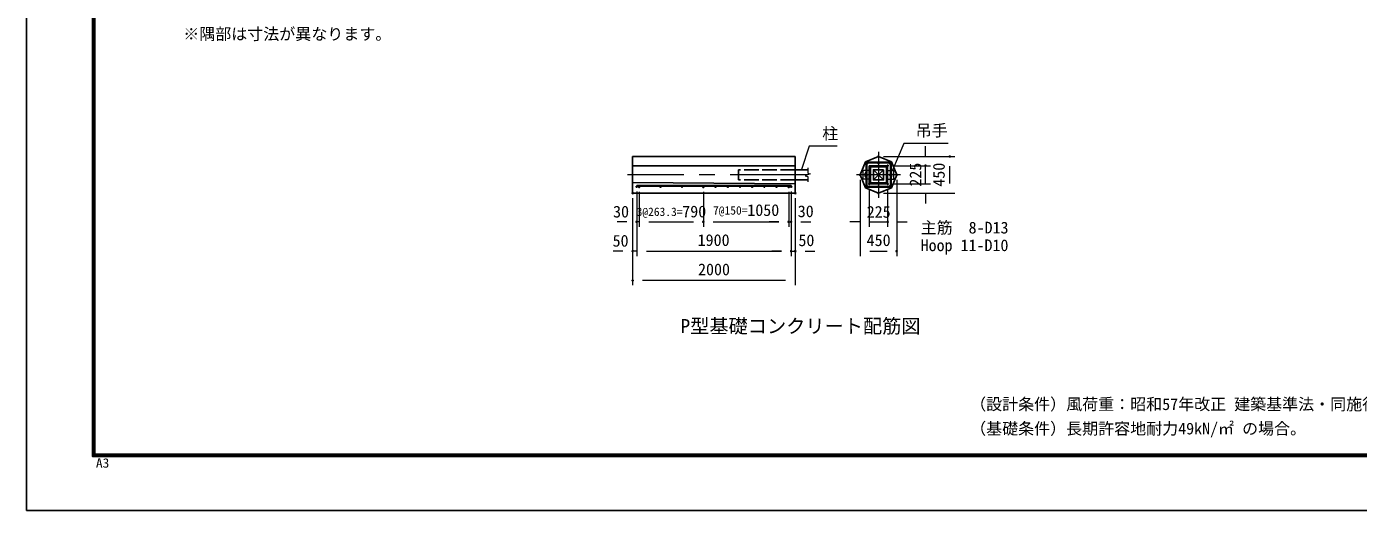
# Model space of a CAD drawing. Units: millimetres, scale not verified. Extents: x -12599 to 12601, y -8909 to 8911.
# Drawn here: x -12599 to 3778, y -8909 to -2966 of the extents above; entities that cross this region are included whole.
import ezdxf
from ezdxf.enums import TextEntityAlignment as Align

# ---------------------------------------------------------------- set-up
doc = ezdxf.new("R2010")
doc.units = ezdxf.units.MM
doc.header["$LTSCALE"] = 30
doc.header["$PDMODE"] = 32
doc.header["$PDSIZE"] = 15
doc.linetypes.add('DASHED', pattern=[7.5, 6, -1.5])
doc.linetypes.add('USER1', pattern=[50.8, 31.75, -6.35, 6.35, -6.35])
for name, color, linetype, lineweight in [('0-0_D-BMK', 2, 'USER1', 13), ('0-1_D-STR1', 1, 'Continuous', 25), ('0-2_D-STR3', 3, 'Continuous', 13), ('0-4_D-STR4', 7, 'Continuous', 25), ('0-6_D-STR-DIM', 7, 'Continuous', 13), ('0-9_D-STR-TXT', 7, 'Continuous', 13), ('0-C_D-TTL', 7, 'Continuous', 25)]:
    doc.layers.add(name, color=color, linetype=linetype, lineweight=lineweight)
doc.layers.add('0-8_Defpoints', color=8, linetype='Continuous')
doc.layers.add('0-A_D-TTL-TXT', color=7, linetype='Continuous')
doc.styles.add('ＭＳ ゴシック', font='')
doc.styles.get('ＭＳ ゴシック').set_extended_font_data('MS Gothic')

msp = doc.modelspace()

# ---------------------------------------------------------------- linework, layer by layer
at = {"layer": '0-0_D-BMK'}
for p, q in [((-2123.52, -4505.29), (-2123.52, -5068.1)), ((-2993.84, -4786.7), (-5210.12, -4786.7)), ((-1854.38, -4786.7), (-2392.65, -4786.7))]:
    msp.add_line(p, q, dxfattribs=at)
at = {"layer": '0-1_D-STR1', "linetype": 'DASHED'}
for p, q in [((-3146.71, -4724.2), (-3846.71, -4724.2)), ((-3846.71, -4724.2), (-3846.71, -4849.2)), ((-3146.71, -4849.2), (-3846.71, -4849.2))]:
    msp.add_line(p, q, dxfattribs=at)
at = {"layer": '0-1_D-STR1'}
for p, q in [((-2993.84, -4724.2), (-3146.71, -4724.2)), ((-2061.02, -4849.2), (-2186.02, -4724.2)), ((-2061.02, -4724.2), (-2186.02, -4849.2)), ((-2993.84, -4849.2), (-3146.71, -4849.2))]:
    msp.add_line(p, q, dxfattribs=at)
msp.add_lwpolyline([(-2061.02, -4724.2), (-2186.02, -4724.2), (-2186.02, -4849.2), (-2061.02, -4849.2)], close=True, dxfattribs=at)
at = {"layer": '0-2_D-STR3'}
for p, q in [((-2313.02, -4841.7), (-2313.02, -4731.7)), ((-2236.02, -4731.7), (-2313.02, -4731.7)), ((-2278.52, -4648.2), (-2278.52, -4925.2)), ((-2268.52, -4648.2), (-2268.52, -4925.2)), ((-1985.02, -4631.7), (-2262.02, -4631.7)), ((-1985.02, -4641.7), (-2262.02, -4641.7)), ((-2011.02, -4731.7), (-1934.02, -4731.7)), ((-1978.52, -4648.2), (-1978.52, -4925.2)), ((-1968.52, -4648.2), (-1968.52, -4925.2)), ((-1934.02, -4841.7), (-1934.02, -4731.7)), ((-2236.02, -4841.7), (-2313.02, -4841.7)), ((-2287.52, -4807.2), (-2287.52, -4766.2)), ((-2278.52, -4807.2), (-2278.52, -4766.2)), ((-2011.02, -4841.7), (-1934.02, -4841.7)), ((-1968.52, -4807.2), (-1968.52, -4766.2)), ((-1959.52, -4807.2), (-1959.52, -4766.2)), ((-3196.71, -4918.7), (-5096.71, -4918.7)), ((-5096.71, -4918.7), (-5096.71, -4931.7)), ((-3196.71, -4931.7), (-5096.71, -4931.7)), ((-3196.71, -4918.7), (-3196.71, -4931.7)), ((-1985.02, -4931.7), (-2262.02, -4931.7)), ((-1985.02, -4941.7), (-2262.02, -4941.7))]:
    msp.add_line(p, q, dxfattribs=at)
for centre, radius in [((-2262.02, -4648.2), 6.5), ((-2123.52, -4648.2), 6.5), ((-1985.02, -4648.2), 6.5), ((-2262.02, -4786.7), 6.5), ((-1985.02, -4786.7), 6.5), ((-5066.81, -4936.7), 5), ((-4803.31, -4936.7), 5), ((-4540.01, -4936.7), 5), ((-4276.71, -4936.7), 5), ((-4126.71, -4936.7), 5), ((-3976.71, -4936.7), 5), ((-3826.71, -4936.7), 5), ((-3676.71, -4936.7), 5), ((-3526.71, -4936.7), 5), ((-3376.71, -4936.7), 5), ((-3226.71, -4936.7), 5), ((-2262.02, -4925.2), 6.5), ((-2123.52, -4925.2), 6.5), ((-1985.02, -4925.2), 6.5)]:
    msp.add_circle(centre, radius, dxfattribs=at)
for centre, radius, start, end in [((-2262.02, -4648.2), 16.5, 90, 180), ((-1985.02, -4648.2), 16.5, 0, 90), ((-2283.02, -4766.2), 4.5, 0, 180), ((-2283.02, -4807.2), 4.5, 180, 0), ((-1964.02, -4766.2), 4.5, 0, 180), ((-1964.02, -4807.2), 4.5, 180, 0), ((-2262.02, -4925.2), 16.5, 180, 270), ((-1985.02, -4925.2), 16.5, 270, 0)]:
    msp.add_arc(centre, radius, start, end, dxfattribs=at)
at = {"layer": '0-4_D-STR4'}
for p, q in [((-3146.71, -4561.7), (-5146.71, -4561.7)), ((-5146.71, -4561.7), (-5146.71, -5011.7)), ((-3146.71, -4561.7), (-3146.71, -5011.7)), ((-3146.71, -4674.2), (-5146.71, -4674.2)), ((-2221.02, -4689.2), (-2236.02, -4674.2)), ((-2011.02, -4674.2), (-2026.02, -4689.2)), ((-5146.71, -4879.2), (-3146.71, -4899.2)), ((-2221.02, -4884.2), (-2236.02, -4899.2)), ((-2011.02, -4899.2), (-2026.02, -4884.2)), ((-3146.71, -5011.7), (-5146.71, -5011.7))]:
    msp.add_line(p, q, dxfattribs=at)
for points in [[(-1898.52, -4786.7), (-1964.42, -4627.6), (-2123.52, -4561.7), (-2282.62, -4627.6), (-2348.52, -4786.7), (-2282.62, -4945.8), (-2123.52, -5011.7), (-1964.42, -4945.8)], [(-2236.02, -4674.2), (-2011.02, -4674.2), (-2011.02, -4899.2), (-2236.02, -4899.2)], [(-2221.02, -4689.2), (-2026.02, -4689.2), (-2026.02, -4884.2), (-2221.02, -4884.2)]]:
    msp.add_lwpolyline(points, close=True, dxfattribs=at)
at = {"layer": '0-6_D-STR-DIM'}
for p, q in [((-2063.52, -4561.7), (-1185.2, -4561.7)), ((-1545.2, -4554.2), (-1545.2, -4434.2)), ((-2993.84, -4699.2), (-2993.84, -4764.89)), ((-1951.02, -4674.2), (-1485.2, -4674.2)), ((-1545.2, -4899.2), (-1545.2, -4674.2)), ((-1245.2, -4891.7), (-1245.2, -4681.7)), ((-2963.89, -4775.79), (-3023.79, -4797.6)), ((-3023.79, -4797.6), (-2993.84, -4808.5)), ((-2993.84, -4764.89), (-2963.89, -4775.79)), ((-2993.84, -4808.5), (-2993.84, -4874.2)), ((-2348.52, -4846.7), (-2348.52, -5785.02)), ((-1951.02, -4899.2), (-1485.2, -4899.2)), ((-1898.52, -4846.7), (-1898.52, -5785.02)), ((-5146.71, -5071.7), (-5146.71, -5784.24)), ((-5146.71, -5071.7), (-5146.71, -6144.24)), ((-5096.71, -4991.7), (-5096.71, -5424.24)), ((-5096.71, -4991.7), (-5096.71, -5784.24)), ((-5096.71, -4991.7), (-5096.71, -5784.24)), ((-5066.71, -4996.7), (-5066.71, -5424.24)), ((-5066.71, -4996.7), (-5066.71, -5424.24)), ((-4276.71, -4996.7), (-4276.71, -5424.24)), ((-4276.71, -4996.7), (-4276.71, -5424.24)), ((-3226.71, -4996.7), (-3226.71, -5424.24)), ((-3226.71, -4996.7), (-3226.71, -5424.24)), ((-3196.71, -4991.7), (-3196.71, -5784.24)), ((-3196.71, -4991.7), (-3196.71, -5784.24)), ((-3196.71, -4991.7), (-3196.71, -5424.24)), ((-3146.71, -5071.7), (-3146.71, -5784.24)), ((-3146.71, -5071.7), (-3146.71, -6144.24)), ((-2236.02, -4959.2), (-2236.02, -5425.02)), ((-2063.52, -5011.7), (-1185.2, -5011.7)), ((-2011.02, -4959.2), (-2011.02, -5425.02)), ((-1545.2, -5019.2), (-1545.2, -5139.2)), ((-5216.71, -5364.24), (-5336.71, -5364.24)), ((-5066.71, -5364.24), (-5096.71, -5364.24)), ((-4946.71, -5364.24), (-4826.71, -5364.24)), ((-4946.71, -5364.24), (-4396.71, -5364.24)), ((-4156.71, -5364.24), (-3346.71, -5364.24)), ((-3346.71, -5364.24), (-3466.71, -5364.24)), ((-3226.71, -5364.24), (-3196.71, -5364.24)), ((-3076.71, -5364.24), (-2956.71, -5364.24)), ((-2356.02, -5365.02), (-2476.02, -5365.02)), ((-2236.02, -5365.02), (-2011.02, -5365.02)), ((-1891.02, -5365.02), (-1771.02, -5365.02)), ((-5266.71, -5724.24), (-5386.71, -5724.24)), ((-5096.71, -5724.24), (-5146.71, -5724.24)), ((-4976.71, -5724.24), (-4856.71, -5724.24)), ((-4976.71, -5724.24), (-3316.71, -5724.24)), ((-3316.71, -5724.24), (-3436.71, -5724.24)), ((-3196.71, -5724.24), (-3146.71, -5724.24)), ((-3026.71, -5724.24), (-2906.71, -5724.24)), ((-2228.52, -5725.02), (-2018.52, -5725.02)), ((-3266.71, -6084.24), (-5026.71, -6084.24))]:
    msp.add_line(p, q, dxfattribs=at)
at = {"layer": '0-8_Defpoints'}
for p in [(-2123.52, -4561.7), (-1245.2, -4561.7), (-2011.02, -4674.2), (-1545.2, -4674.2), (-2348.52, -4786.7), (-2236.02, -4899.2), (-2011.02, -4899.2), (-2011.02, -4899.2), (-1898.52, -4786.7), (-5146.71, -5011.7), (-5096.71, -4931.7), (-5066.71, -4936.7), (-4276.71, -4936.7), (-3226.71, -4936.7), (-3196.71, -4931.7), (-3146.71, -5011.7), (-2123.52, -5011.7), (-5096.71, -5364.24), (-4276.71, -5364.24), (-3226.71, -5364.24), (-3196.71, -5364.24), (-2011.02, -5365.02), (-5146.71, -5724.24), (-3196.71, -5724.24), (-3146.71, -5724.24), (-1898.52, -5725.02), (-5146.71, -6084.24)]:
    msp.add_point(p, dxfattribs=at)
at = {"layer": '0-9_D-STR-TXT'}
for points in [[(-1267.73, -4399.77), (-1810.35, -4399.77), (-1952.33, -4729.86)], [(-2631.09, -4434.81), (-2974.22, -4434.81), (-3069.65, -4722.3)]]:
    msp.add_lwpolyline(points, dxfattribs=at)
at = {"layer": '0-C_D-TTL', "color": 2}
msp.add_lwpolyline([(-12599.04, 8910.68), (12600.96, 8910.68), (12600.96, -8909.32), (-12599.04, -8909.32)], close=True, dxfattribs=at)
at = {"layer": '0-C_D-TTL'}
for points in [[(-11789.04, 8250.68), (11790.96, 8250.68), (11790.96, -8249.32), (-11789.04, -8249.32)], [(-11781.54, 8243.18), (11783.46, 8243.18), (11783.46, -8241.82), (-11781.54, -8241.82)], [(-11774.04, 8235.68), (11775.96, 8235.68), (11775.96, -8234.32), (-11774.04, -8234.32)], [(-11766.54, 8228.18), (11768.46, 8228.18), (11768.46, -8226.82), (-11766.54, -8226.82)], [(-11759.04, 8220.68), (11760.96, 8220.68), (11760.96, -8219.32), (-11759.04, -8219.32)]]:
    msp.add_lwpolyline(points, close=True, dxfattribs=at)

# ---------------------------------------------------------------- texts
at = {"layer": '0-6_D-STR-DIM', "style": 'ＭＳ ゴシック'}
for s, p in [('225', (-1553.46, -4931.75)), ('450', (-1265.44, -4932.2))]:
    msp.add_text(s, height=144.3, rotation=90, dxfattribs=at).set_placement(p, align=Align.BOTTOM_LEFT)
for s, height, p in [('30', 144.3, (-5387.13, -5354.11)), ('3@263.3=', 103.8, (-5097.96, -5323.62)), ('790', 144.3, (-4536.36, -5352.39)), ('7@150=', 103.8, (-4157.86, -5306.47)), ('1050', 144.3, (-3736.66, -5335.24)), ('30', 144.3, (-3116.05, -5350.01)), ('225', 144.3, (-2268.57, -5356.76)), ('50', 144.3, (-5393.38, -5712.18)), ('1900', 144.3, (-4347.41, -5704)), ('50', 144.3, (-3107.72, -5706)), ('450', 144.3, (-2269.02, -5704.77)), ('2000', 144.3, (-4342.46, -6064))]:
    msp.add_text(s, height=height, dxfattribs=at).set_placement(p, align=Align.BOTTOM_LEFT)
at = {"layer": '0-9_D-STR-TXT', "style": 'ＭＳ ゴシック'}
for s, p in [('※隅部は寸法が異なります。', (-10672.98, -3171.36)), ('柱', (-2815.35, -4394.01)), ('吊手', (-1665.95, -4356.68)), ('主筋  8-D13', (-1604.76, -5550.71)), ('Hoop 11-D10', (-1604.76, -5767.71))]:
    msp.add_text(s, height=144.3, dxfattribs=at).set_placement(p, align=Align.BOTTOM_LEFT)
at = {"layer": '0-A_D-TTL-TXT', "style": 'ＭＳ ゴシック'}
for s, height, p in [('P型基礎コンクリート配筋図', 173.1, (-4556.94, -6783.29)), ('（設計条件）風荷重：昭和57年改正 建築基準法・同施行令に基づく風圧力に準拠。', 144.3, (-996.39, -7720.13)), ('（基礎条件）長期許容地耐力49kN/㎡ の場合。', 144.3, (-996.39, -8020.13))]:
    msp.add_text(s, height=height, dxfattribs=at).set_placement(p, align=Align.BOTTOM_LEFT)
at = {"layer": '0-C_D-TTL', "style": 'ＭＳ ゴシック', "width": 1.05}
msp.add_text('A3', height=115.5, dxfattribs=at).set_placement((-11747.3, -8419.75), align=Align.BOTTOM_LEFT)

doc.saveas('drawing.dxf')
